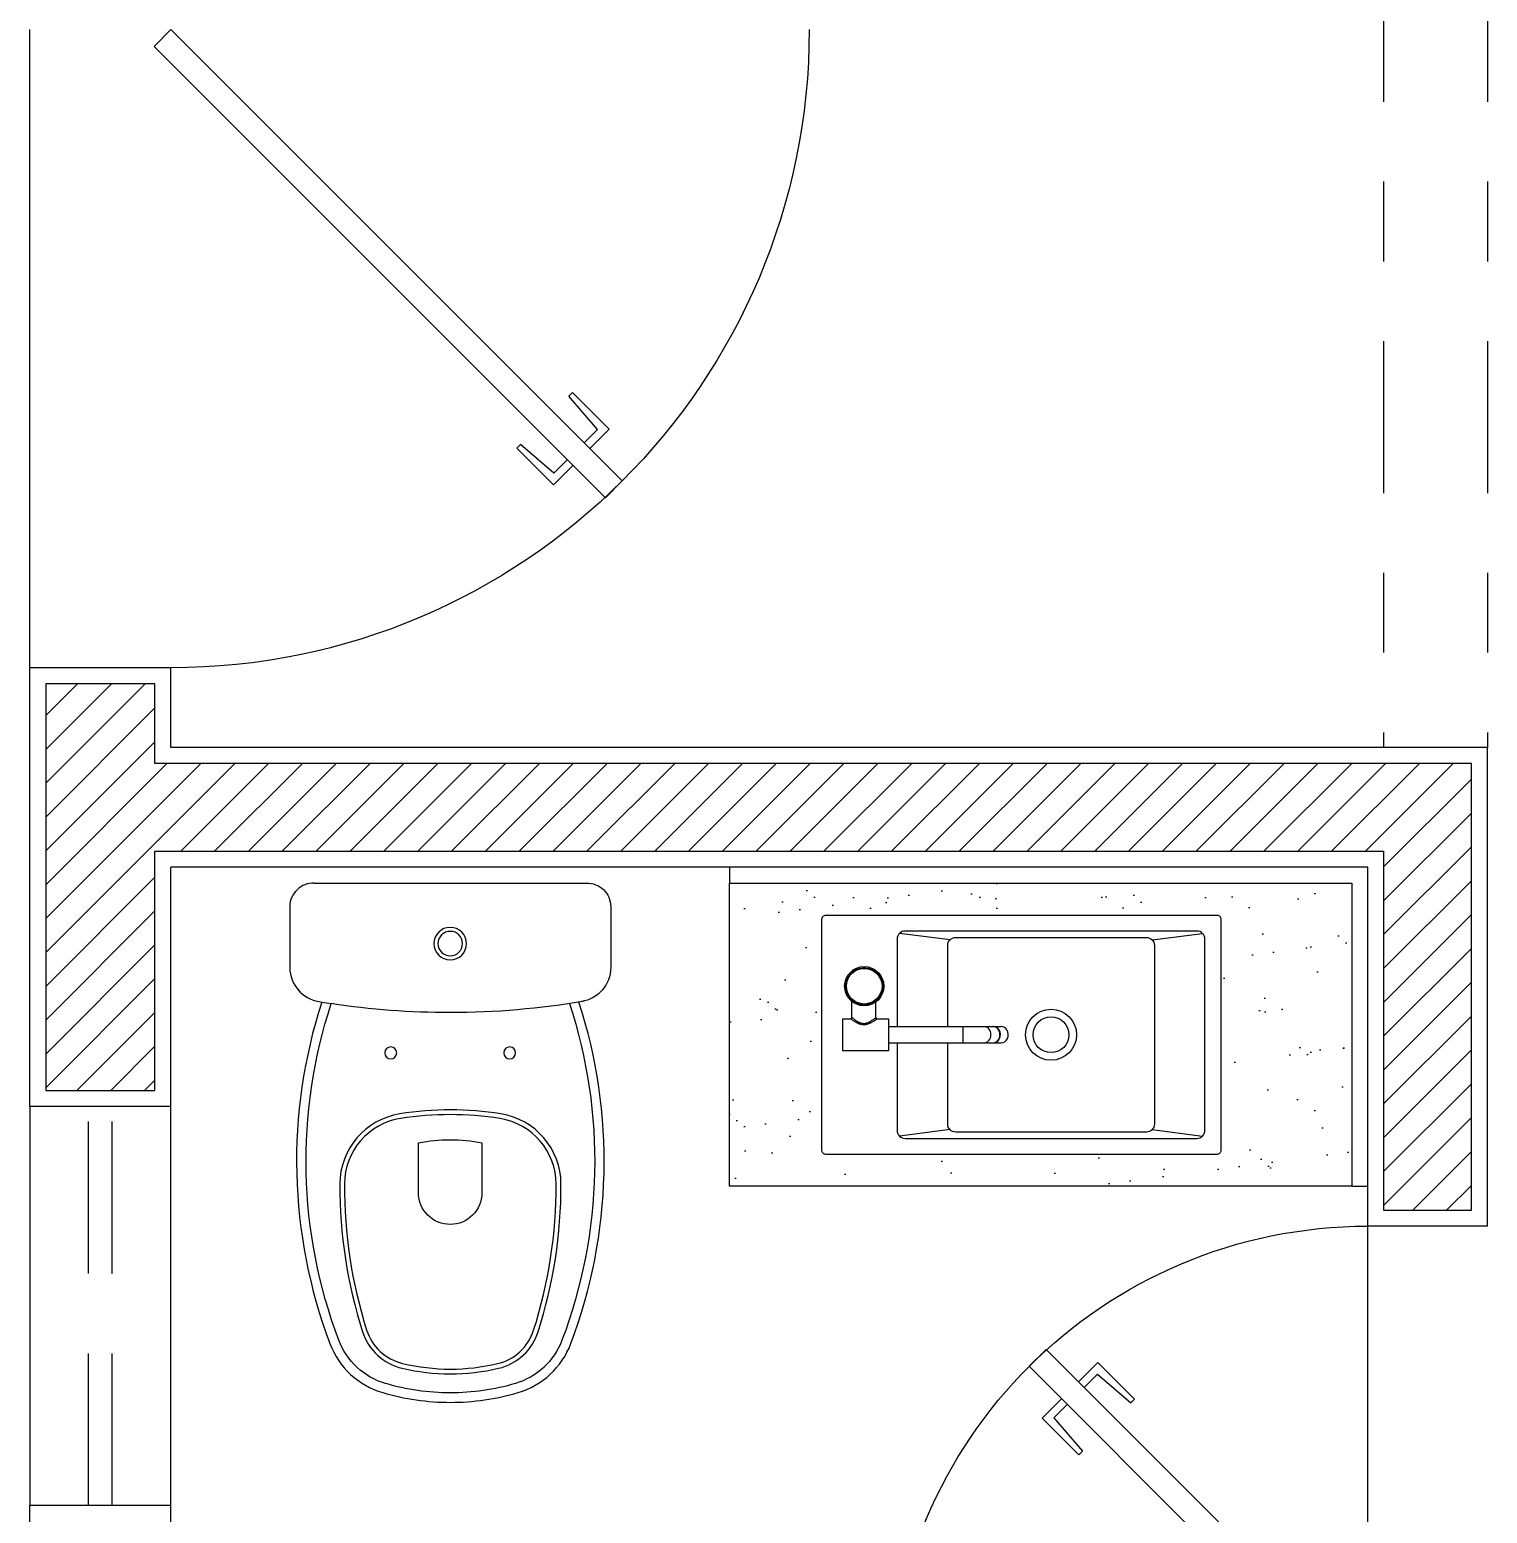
# Model space of a CAD drawing. Header units: millimetres. Extents: x 1999 to 2304, y 1614 to 1800.
# Drawn here: x 2210.975 to 2212.802, y 1630.347 to 1632.207 of the extents above; entities that cross this region are included whole.
import ezdxf

# ---------------------------------------------------------------- set-up
doc = ezdxf.new("R2010")
doc.units = ezdxf.units.MM
doc.header["$LTSCALE"] = 0.03
doc.linetypes.add('DASHDOT', pattern=[25.4, 12.7, -6.35, 0, -6.35])
doc.linetypes.add('HIDDEN', pattern=[9.525, 6.35, -3.175])
for name, color, linetype in [('BANCADAS', 5, 'Continuous'), ('Esquadrias', 3, 'Continuous'), ('LOUÇAS E METAIS', 5, 'Continuous'), ('PL1', 1, 'Continuous'), ('PL250', 250, 'Continuous'), ('PL4', 4, 'Continuous'), ('PL5', 5, 'Continuous'), ('PL6', 6, 'Continuous'), ('Projeção', 250, 'HIDDEN')]:
    doc.layers.add(name, color=color, linetype=linetype)

# ---------------------------------------------------------------- blocks, each defined once
blk = doc.blocks.new('PORTA60E')
at = {"layer": 'Esquadrias'}
for p, q in [((-0.4455, 0.4031), (-0.4243, 0.4243)), ((-0.4243, 0.4243), (0, 0)), ((-0.0212, -0.0212), (-0.4455, 0.4031)), ((-0.3837, 0.3837), (-0.3594, 0.4079)), ((-0.3766, 0.3766), (-0.3598, 0.3934)), ((-0.3598, 0.3934), (-0.318, 0.3573)), ((-0.3594, 0.4079), (-0.3134, 0.3619)), ((-0.4049, 0.3624), (-0.4292, 0.3382)), ((-0.3978, 0.3554), (-0.4146, 0.3386)), ((-0.3134, 0.3619), (-0.318, 0.3573)), ((-0.4292, 0.3382), (-0.3832, 0.2922)), ((-0.4146, 0.3386), (-0.3785, 0.2968)), ((-0.3832, 0.2922), (-0.3785, 0.2968)), ((0, 0), (-0.0212, -0.0212))]:
    blk.add_line(p, q, dxfattribs=at)
at = {"layer": 'Esquadrias', "color": 250}
blk.add_arc((0, 0), 0.6, 90, 180, dxfattribs=at)
blk = doc.blocks.new('TORB')
at = {"layer": 'PL5', "color": 5}
for p, q in [((267.412, 16.3879), (267.4313, 16.3879)), ((267.4113, 16.3578), (267.4306, 16.3578))]:
    blk.add_line(p, q, dxfattribs=at)
blk.add_lwpolyline([(267.4097, 16.3562), (267.4097, 16.3419), (267.3697, 16.3419), (267.3697, 16.3991), (267.4097, 16.3991), (267.4097, 16.3895), (267.409, 16.3884), (267.4083, 16.3874), (267.4077, 16.3865), (267.407, 16.3854), (267.4065, 16.3847), (267.406, 16.3839), (267.4056, 16.383), (267.4053, 16.3826), (267.4051, 16.3821), (267.4048, 16.3816), (267.4046, 16.3812), (267.4044, 16.3807), (267.4042, 16.3802), (267.4039, 16.3797), (267.4037, 16.3791), (267.4035, 16.3786), (267.4033, 16.3781), (267.4032, 16.3775), (267.403, 16.3769), (267.4029, 16.3764), (267.4028, 16.3758), (267.4027, 16.3752), (267.4026, 16.3746), (267.4025, 16.374), (267.4025, 16.3734), (267.4025, 16.3728), (267.4025, 16.3722), (267.4025, 16.3716), (267.4026, 16.371), (267.4027, 16.3704), (267.4028, 16.3698), (267.4029, 16.3692), (267.4031, 16.3686), (267.4032, 16.3681), (267.4034, 16.3675), (267.4036, 16.367), (267.4038, 16.3665), (267.404, 16.3659), (267.4042, 16.3654), (267.4044, 16.3649), (267.4047, 16.3644), (267.4049, 16.364), (267.4051, 16.3635), (267.4054, 16.3631), (267.4059, 16.3622), (267.4064, 16.3614), (267.4068, 16.3606), (267.4073, 16.3598), (267.4079, 16.3589), (267.4083, 16.3583, 0.006646)], format="xyb", close=True, dxfattribs=at)
at = {"layer": 'PL5', "color": 250}
blk.add_lwpolyline([(267.4113, 16.3578, -0.006968), (267.4098, 16.3597), (267.4096, 16.3599), (267.4089, 16.3608), (267.4084, 16.3614), (267.4079, 16.3621), (267.4074, 16.3628), (267.4069, 16.3636), (267.4066, 16.364), (267.4064, 16.3644), (267.4061, 16.3648), (267.4059, 16.3653), (267.4056, 16.3657), (267.4054, 16.3661), (267.4051, 16.3666), (267.4049, 16.3671), (267.4047, 16.3676), (267.4045, 16.368), (267.4043, 16.3685), (267.4041, 16.369), (267.404, 16.3696), (267.4038, 16.3701), (267.4038, 16.3704), (267.4037, 16.3706), (267.4037, 16.3709), (267.4036, 16.3712), (267.4036, 16.3714), (267.4036, 16.3717), (267.4035, 16.372), (267.4035, 16.3722), (267.4035, 16.3725), (267.4035, 16.3728), (267.4035, 16.3731), (267.4035, 16.3733), (267.4035, 16.3736), (267.4035, 16.3739), (267.4036, 16.3742), (267.4036, 16.3744), (267.4036, 16.3747), (267.4037, 16.375), (267.4037, 16.3752), (267.4038, 16.3755), (267.4039, 16.376), (267.4041, 16.3766), (267.4043, 16.3771), (267.4044, 16.3776), (267.4046, 16.3781), (267.4049, 16.3785), (267.4051, 16.379), (267.4053, 16.3795), (267.4055, 16.3799), (267.4058, 16.3804), (267.406, 16.3808), (267.4063, 16.3812), (267.4066, 16.3816), (267.4068, 16.382), (267.4071, 16.3824), (267.4076, 16.3832), (267.4081, 16.3839), (267.4086, 16.3846), (267.4091, 16.3852), (267.4097, 16.386), (267.4105, 16.3869), (267.4113, 16.3879), (267.412, 16.3879)], format="xyb", dxfattribs=at)
at = {"layer": 'PL5'}
for points in [[(267.4097, 16.3895, 0.414213), (267.4113, 16.3879)], [(267.4113, 16.3578, 0.414213), (267.4097, 16.3562)]]:
    blk.add_lwpolyline(points, format="xyb", dxfattribs=at)
at = {"layer": 'PL5', "color": 5}
for points in [[(267.3794, 16.3419), (267.3794, 16.2488)], [(267.4001, 16.3419), (267.4001, 16.2488)], [(267.3794, 16.2488), (267.3794, 16.2113)], [(267.4001, 16.2488), (267.4001, 16.2113)], [(267.3794, 16.2106), (267.3794, 16.2009)], [(267.4, 16.2106), (267.4, 16.2009)]]:
    blk.add_lwpolyline(points, dxfattribs=at)
at = {"layer": 'PL5', "color": 250}
blk.add_lwpolyline([(267.4001, 16.2488), (267.3794, 16.2488)], dxfattribs=at)
at = {"layer": 'PL5', "color": 5}
blk.add_circle((267.4505, 16.3724), 0.0246, dxfattribs=at)
at = {"layer": 'PL5', "color": 250}
for radius in [0.0233, 0.0223]:
    blk.add_circle((267.4505, 16.3724), radius, dxfattribs=at)
for centre, major_axis, start_param, end_param in [((267.3897, 16.2225), (0.0103, 0), 3.141593, 6.283185), ((267.3897, 16.2113), (0.0103, 0), 3.141593, 6.283185), ((267.3897, 16.2106), (-0.0103, 0), 6.283074, 8.471289), ((267.3897, 16.2106), (-0.00971, 0), 0.961662, 2.178992), ((267.3897, 16.2106), (-0.0103, 0), 2.188103, 3.141482)]:
    blk.add_ellipse(centre, major_axis=major_axis, ratio=0.866025, start_param=start_param, end_param=end_param, dxfattribs=at)
at = {"layer": 'PL5'}
for start_param, end_param in [(6.280062, 6.283074), (3.141482, 3.144722)]:
    blk.add_ellipse((267.3897, 16.2106), major_axis=(-0.0103, 0), ratio=0.866025, start_param=start_param, end_param=end_param, dxfattribs=at)
at = {"layer": 'PL5', "color": 5}
for start_param, end_param in [(6.283074, 8.471289), (2.188103, 3.141482)]:
    blk.add_ellipse((267.3897, 16.2009), major_axis=(-0.0103, 0), ratio=0.866025, start_param=start_param, end_param=end_param, dxfattribs=at)
blk = doc.blocks.new('cuba apoio')
at = {"layer": 'LOUÇAS E METAIS'}
blk.add_lwpolyline([(2058.1553, 1014.7076, 0.414214), (2058.1503, 1014.7026), (2058.1503, 1014.2126, 0.414214), (2058.1553, 1014.2076), (2058.4453, 1014.2076, 0.414214), (2058.4503, 1014.2126), (2058.4503, 1014.7026, 0.414214), (2058.4453, 1014.7076)], format="xyb", close=True, dxfattribs=at)
for points in [[(2058.1732, 1014.2305, -0.198917), (2058.1703, 1014.2376), (2058.1703, 1014.6034, -0.414214), (2058.1803, 1014.6134), (2058.2899, 1014.6134)], [(2058.3106, 1014.6134), (2058.4203, 1014.6134, -0.414214), (2058.4303, 1014.6034), (2058.4303, 1014.2376, -0.198917), (2058.4273, 1014.2305)], [(2058.4273, 1014.2305, -0.198907), (2058.4203, 1014.2276), (2058.1803, 1014.2276, -0.198908), (2058.1732, 1014.2305)]]:
    blk.add_lwpolyline(points, format="xyb", dxfattribs=at)
at = {"layer": 'PL5', "color": 250}
for points in [[(2058.1812, 1014.5471), (2058.1732, 1014.6104)], [(2058.4193, 1014.5471), (2058.4273, 1014.6104)], [(2058.1812, 1014.2939), (2058.1732, 1014.2305)], [(2058.4193, 1014.2939), (2058.4273, 1014.2305)]]:
    blk.add_lwpolyline(points, dxfattribs=at)
blk.add_lwpolyline([(2058.2899, 1014.55), (2058.1883, 1014.55, 0.414214), (2058.1783, 1014.54), (2058.1783, 1014.301, 0.414214), (2058.1883, 1014.291), (2058.4123, 1014.291, 0.414214), (2058.4223, 1014.301), (2058.4223, 1014.4205), (2058.4223, 1014.54, 0.414214), (2058.4123, 1014.55), (2058.3106, 1014.55)], format="xyb", dxfattribs=at)
blk.add_lwpolyline([(2058.3003, 1014.4525, 1), (2058.3003, 1014.3885, 1)], format="xyb", close=True, dxfattribs=at)
at = {"layer": 'PL5', "color": 6}
blk.add_lwpolyline([(2058.3003, 1014.443, 1), (2058.3003, 1014.398, 1)], format="xyb", close=True, dxfattribs=at)
at = {"layer": 'PL5', "color": 8, "xscale": -1}
blk.add_blockref('TORB', (2325.69, 998.2822), dxfattribs=at)
blk = doc.blocks.new('CP828_p')
at = {"layer": 'PL250'}
blk.add_lwpolyline([(0.1495, -0.1509, -0.171417), (0.1401, -0.5731, -0.234797), (0.0817, -0.6273, -0.071727), (0.0003, -0.639, -0.071727), (-0.0812, -0.6273, -0.234797), (-0.1395, -0.5731, -0.171398), (-0.149, -0.151)], format="xyb", dxfattribs=at)
for points in [[(-0.0745, -0.2053, 1), (-0.0745, -0.2202, 1)], [(0.0746, -0.2053, 1), (0.0746, -0.2202, 1)], [(-0.0629, -0.2892, 0.368101), (-0.1384, -0.3773, 0.078177), (-0.1098, -0.5623, 0.263585), (-0.0601, -0.6082, 0.057686), (0.0003, -0.6151, 0.057686), (0.0607, -0.6082, 0.263585), (0.1103, -0.5623, 0.078177), (0.1389, -0.3773, 0.368101), (0.0635, -0.2892, 0.039348), (0.0003, -0.2842, 0.039347)], [(-0.0397, -0.3256, -0.050382), (0.0001, -0.3216, -0.050382), (0.0398, -0.3256), (0.0398, -0.3882, -0.414214), (0.0001, -0.4279, -0.414214), (-0.0397, -0.3882)]]:
    blk.add_lwpolyline(points, format="xyb", close=True, dxfattribs=at)
at = {"layer": 'PL5'}
for points in [[(-0.1706, 0, 0.4201), (-0.201, -0.0291), (-0.201, -0.1059, 0.366337), (-0.1643, -0.1485, 0.000875), (-0.1609, -0.1491)], [(0.1708, 0, -0.4201), (0.2013, -0.0291), (0.2013, -0.1059, -0.366337), (0.1646, -0.1485)], [(0.1682, -0.1479, -0.042746), (0.0001, -0.1623, -0.037874), (-0.149, -0.151)], [(-0.1609, -0.1491, 0.003054), (-0.149, -0.151)]]:
    blk.add_lwpolyline(points, format="xyb", dxfattribs=at)
at = {"layer": 'PL5', "ltscale": 0.001155}
blk.add_lwpolyline([(-0.1708, 0), (0.1708, 0)], dxfattribs=at)
at = {"layer": 'PL5'}
blk.add_lwpolyline([(0.0001, -0.0604, 1), (0.0001, -0.0912, 1)], format="xyb", close=True, dxfattribs=at)
at = {"layer": 'PL6'}
blk.add_lwpolyline([(0.0001, -0.0554, 1), (0.0001, -0.0962, 1)], format="xyb", close=True, dxfattribs=at)
for points in [[(-0.1609, -0.1491, 0.170633), (-0.1507, -0.5773, 0.234797), (-0.0845, -0.6387, 0.071727), (0.0003, -0.6509, 0.071727), (0.0851, -0.6387, 0.234797), (0.1512, -0.5773, 0.170653), (0.1614, -0.149)], [(-0.0619, -0.2949, 0.368101), (-0.1325, -0.377, 0.078177), (-0.1047, -0.5602, 0.262829), (-0.0596, -0.6021, 0.058535), (0.0003, -0.6092, 0.057686), (0.0593, -0.6023, 0.263585), (0.1046, -0.5605, 0.078177), (0.1329, -0.3773, 0.368101), (0.0625, -0.2951, 0.039348), (0.0003, -0.2902, 0.039347), (-0.062, -0.2951)]]:
    blk.add_lwpolyline(points, format="xyb", dxfattribs=at)
blk = doc.blocks.new('PORTA80D')
at = {"layer": 'Esquadrias'}
for p, q in [((-0.5869, 0.5445), (-0.5657, 0.5657)), ((-0.5657, 0.5657), (0, 0)), ((-0.0212, -0.0212), (-0.5869, 0.5445)), ((-0.5251, 0.5251), (-0.5008, 0.5494)), ((-0.5008, 0.5494), (-0.4548, 0.5034)), ((-0.518, 0.518), (-0.5012, 0.5348)), ((-0.5012, 0.5348), (-0.4594, 0.4987)), ((-0.5463, 0.5039), (-0.5706, 0.4796)), ((-0.4548, 0.5034), (-0.4594, 0.4987)), ((-0.5392, 0.4968), (-0.556, 0.48)), ((-0.5706, 0.4796), (-0.5246, 0.4336)), ((-0.556, 0.48), (-0.5199, 0.4382)), ((-0.5246, 0.4336), (-0.5199, 0.4382)), ((0, 0), (-0.0212, -0.0212))]:
    blk.add_line(p, q, dxfattribs=at)
at = {"layer": 'Esquadrias', "color": 250}
blk.add_arc((0, 0), 0.8, 90, 180, dxfattribs=at)

msp = doc.modelspace()

# ---------------------------------------------------------------- hatches: boundary and pattern name
at = {"layer": 'BANCADAS'}
h = msp.add_hatch(dxfattribs=at)
h.set_pattern_fill('AR-SAND', color=251, scale=0.002)
h.set_pattern_definition([(37.5, (-1158.82653, -111.90809), (-0.0032000626, 0.0978826475), [0, -0.077216, 0, -0.08636, 0, -0.08255]), (7.5, (-1158.82653, -111.90809), (0.0899046566, 0.14336502), [0, -0.041656, 0, -0.069596, 0, -0.02667]), (327.5, (-1158.88902, -111.90809), (0.158198474, 0.000287437), [0, -0.0254, 0, -0.09144, 0, -0.11938]), (317.5, (-1158.88902, -111.90809), (0.1527112905, 0.0445858647), [0, -0.0127, 0, -0.059944, 0, -0.06858])])
h.paths.add_polyline_path([(2212.6323, 1631.1369), (2211.8523, 1631.1369), (2211.8523, 1630.7569), (2212.6323, 1630.7569)])
edge = h.paths.add_edge_path(flags=16)
edge.add_arc((2211.9733, 1631.0919), 0.005, 90, 180, ccw=False)
edge.add_line((2211.9733, 1631.0969), (2212.4633, 1631.0969))
edge.add_arc((2212.4633, 1631.0919), 0.005, 0, 90, ccw=False)
edge.add_line((2212.4683, 1631.0919), (2212.4683, 1630.8019))
edge.add_arc((2212.4633, 1630.8019), 0.005, -90, 0, ccw=False)
edge.add_line((2212.4633, 1630.7969), (2211.9733, 1630.7969))
edge.add_arc((2211.9733, 1630.8019), 0.005, 180, 270, ccw=False)
edge.add_line((2211.9683, 1630.8019), (2211.9683, 1631.0919))
edge = h.paths.add_edge_path(flags=0)
edge.add_arc((2212.4153, 1631.0076), 0.0223, 0, 360)
edge = h.paths.add_edge_path(flags=0)
edge.add_line((2212.4293, 1630.9647), (2212.4265, 1630.963))
edge.add_line((2212.4265, 1630.963), (2212.4239, 1630.9617))
edge.add_line((2212.4239, 1630.9617), (2212.4214, 1630.9606))
edge.add_line((2212.4214, 1630.9606), (2212.4186, 1630.9598))
edge.add_line((2212.4186, 1630.9598), (2212.4156, 1630.9596))
edge.add_line((2212.4156, 1630.9596), (2212.4127, 1630.9599))
edge.add_line((2212.4127, 1630.9599), (2212.4099, 1630.9607))
edge.add_line((2212.4099, 1630.9607), (2212.4071, 1630.9619))
edge.add_line((2212.4071, 1630.9619), (2212.4043, 1630.9634))
edge.add_line((2212.4043, 1630.9634), (2212.4027, 1630.9644))
edge.add_line((2212.4027, 1630.9644), (2212.4016, 1630.9651))
edge.add_arc((2212.4534, 1631.0429), 0.0934, 234.449, 236.3437, ccw=False)
edge.add_line((2212.3991, 1630.9669), (2212.3847, 1630.9669))
edge.add_line((2212.3847, 1630.9669), (2212.3847, 1630.9269))
edge.add_line((2212.3847, 1630.9269), (2212.4419, 1630.9269))
edge.add_line((2212.4419, 1630.9269), (2212.4419, 1630.9669))
edge.add_line((2212.4419, 1630.9669), (2212.4324, 1630.9669))
edge.add_line((2212.4324, 1630.9669), (2212.4293, 1630.9647))
edge = h.paths.add_edge_path(flags=0)
edge.add_arc((2211.9983, 1631.0669), 0.01, 135.001, 180, ccw=False)
edge.add_arc((2211.9983, 1631.0669), 0.01, 90, 135.001, ccw=False)
edge.add_line((2211.9983, 1631.0769), (2212.364, 1631.0769))
edge.add_arc((2212.364, 1631.0669), 0.01, 0, 90, ccw=False)
edge.add_line((2212.374, 1631.0669), (2212.374, 1630.9572))
edge.add_line((2212.374, 1630.9572), (2212.2917, 1630.9572))
edge.add_line((2212.2917, 1630.9572), (2212.2917, 1630.9366))
edge.add_line((2212.2917, 1630.9366), (2212.374, 1630.9366))
edge.add_line((2212.374, 1630.9366), (2212.374, 1630.8269))
edge.add_arc((2212.364, 1630.8269), 0.01, -90, 0, ccw=False)
edge.add_line((2212.364, 1630.8169), (2211.9983, 1630.8169))
edge.add_arc((2211.9983, 1630.8269), 0.01, 224.999, 270, ccw=False)
edge.add_arc((2211.9983, 1630.8269), 0.01, 180, 224.999, ccw=False)
edge.add_line((2211.9883, 1630.8269), (2211.9883, 1631.0669))
edge = h.paths.add_edge_path(flags=0)
edge.add_arc((2212.1811, 1630.9469), 0.032, 0, 360)
edge = h.paths.add_edge_path(flags=0)
edge.add_arc((2212.1811, 1630.9469), 0.0225, 0, 360)
edge = h.paths.add_edge_path(flags=0)
edge.add_ellipse((2212.2437, 1630.9469), major_axis=(0, 0.0103), ratio=0.866025, start_angle=54.6309, end_angle=180.0064, ccw=False)
edge.add_ellipse((2212.2437, 1630.9469), major_axis=(0, 0.0103), ratio=0.866025, start_angle=0.0064, end_angle=54.6309, ccw=False)
edge.add_line((2212.2437, 1630.9572), (2212.2535, 1630.9572))
edge.add_line((2212.2535, 1630.9572), (2212.254, 1630.9572))
edge.add_ellipse((2212.2541, 1630.9469), major_axis=(0, 0.0103), ratio=0.866025, start_angle=0, end_angle=57.5488, ccw=False)
edge.add_line((2212.2541, 1630.9572), (2212.2654, 1630.9572))
edge.add_ellipse((2212.2654, 1630.9469), major_axis=(0, 0.0103), ratio=0.866025, start_angle=0, end_angle=180)
edge.add_line((2212.2654, 1630.9366), (2212.2536, 1630.9366))
edge.add_ellipse((2212.2535, 1630.9469), major_axis=(0, 0.0103), ratio=0.866025, start_angle=54.6309, end_angle=180)
edge.add_line((2212.2535, 1630.9366), (2212.2437, 1630.9366))
edge = h.paths.add_edge_path(flags=0)
edge.add_arc((2212.4153, 1631.0076), 0.0246, 0, 180, ccw=False)
edge.add_arc((2212.4153, 1631.0076), 0.0246, -50.8644, 0, ccw=False)
edge.add_line((2212.4308, 1630.9885), (2212.4308, 1630.9692))
edge.add_line((2212.4308, 1630.9692), (2212.4308, 1630.9685))
edge.add_line((2212.4308, 1630.9685), (2212.4278, 1630.966))
edge.add_line((2212.4278, 1630.966), (2212.4251, 1630.9641))
edge.add_line((2212.4251, 1630.9641), (2212.4225, 1630.9625))
edge.add_line((2212.4225, 1630.9625), (2212.4196, 1630.9612))
edge.add_line((2212.4196, 1630.9612), (2212.4167, 1630.9606))
edge.add_line((2212.4167, 1630.9606), (2212.4137, 1630.9607))
edge.add_line((2212.4137, 1630.9607), (2212.4108, 1630.9616))
edge.add_line((2212.4108, 1630.9616), (2212.408, 1630.9631))
edge.add_line((2212.408, 1630.9631), (2212.4054, 1630.9648))
edge.add_line((2212.4054, 1630.9648), (2212.4034, 1630.9663))
edge.add_arc((2212.4565, 1631.0339), 0.086, 229.5053, 231.8549, ccw=False)
edge.add_line((2212.4007, 1630.9685), (2212.4007, 1630.9878))
edge.add_arc((2212.4153, 1631.0076), 0.0246, 180, 233.7209, ccw=False)
at = {"layer": 'PL1'}
h = msp.add_hatch(dxfattribs=at)
h.set_pattern_fill('_USER', color=251, scale=0.03, angle=45, pattern_type=0)
h.set_pattern_definition([(45, (174.669163, -0.952507), (-0.02121320344, 0.02121320344), [])])
h.paths.add_polyline_path([(2212.7823, 1631.2869), (2211.1323, 1631.2869), (2211.1323, 1631.3869), (2210.9953, 1631.3869), (2210.9953, 1630.8769), (2211.1323, 1630.8769), (2211.1323, 1631.1769), (2212.6723, 1631.1769), (2212.6723, 1630.7269), (2212.7823, 1630.7269)])

# ---------------------------------------------------------------- linework, layer by layer
at = {"layer": 'BANCADAS', "color": 6, "linetype": 'Continuous'}
for p, q in [((2211.8523, 1630.7569), (2211.8523, 1631.1369)), ((2212.6323, 1630.7569), (2211.8523, 1630.7569))]:
    msp.add_line(p, q, dxfattribs=at)
at = {"layer": 'BANCADAS'}
msp.add_lwpolyline([(2211.8523, 1631.1569), (2211.8523, 1631.1369), (2212.6323, 1631.1369), (2212.6323, 1630.7569), (2212.6523, 1630.7569)], dxfattribs=at)
at = {"layer": 'Esquadrias', "linetype": 'HIDDEN'}
for p, q in [((2211.0488, 1630.3569), (2211.0488, 1630.8569)), ((2211.0788, 1630.3569), (2211.0788, 1630.8569))]:
    msp.add_line(p, q, dxfattribs=at)
at = {"layer": 'PL1'}
for p, q in [((2210.9753, 1630.8569), (2210.9753, 1631.4069)), ((2211.1523, 1631.4069), (2210.9753, 1631.4069)), ((2211.1523, 1631.3069), (2211.1523, 1631.4069)), ((2212.8023, 1631.3069), (2211.1523, 1631.3069)), ((2212.8023, 1630.7069), (2212.8023, 1631.3069)), ((2212.6523, 1631.1569), (2211.1523, 1631.1569)), ((2211.1523, 1630.8569), (2211.1523, 1631.1569)), ((2212.6523, 1630.7069), (2212.6523, 1631.1569)), ((2211.1523, 1630.8569), (2210.9753, 1630.8569)), ((2212.8023, 1630.7069), (2212.6523, 1630.7069)), ((2210.9753, 1628.9569), (2210.9753, 1630.3569)), ((2211.1523, 1630.3569), (2210.9753, 1630.3569)), ((2211.1523, 1630.0569), (2211.1523, 1630.3569))]:
    msp.add_line(p, q, dxfattribs=at)
at = {"layer": 'PL1', "color": 6}
msp.add_lwpolyline([(2212.7823, 1631.2869), (2211.1323, 1631.2869), (2211.1323, 1631.3869), (2210.9953, 1631.3869), (2210.9953, 1630.8769), (2211.1323, 1630.8769), (2211.1323, 1631.1769), (2212.6723, 1631.1769), (2212.6723, 1630.7269), (2212.7823, 1630.7269)], close=True, dxfattribs=at)
at = {"layer": 'PL250'}
for p, q in [((2210.9753, 1631.4069), (2210.9753, 1632.2069)), ((2212.6523, 1630.1069), (2212.6523, 1630.7069))]:
    msp.add_line(p, q, dxfattribs=at)
at = {"layer": 'PL4'}
for p, q in [((2210.9753, 1630.8569), (2210.9753, 1630.3569)), ((2211.1523, 1630.3569), (2211.1523, 1630.8569))]:
    msp.add_line(p, q, dxfattribs=at)
at = {"layer": 'Projeção', "linetype": 'DASHDOT', "ltscale": 0.5}
for p, q in [((2212.6723, 1632.3069), (2212.6723, 1631.3069)), ((2212.8023, 1632.3069), (2212.8023, 1631.3069))]:
    msp.add_line(p, q, dxfattribs=at)

# ---------------------------------------------------------------- block references
at = {"xscale": -1, "rotation": 270}
msp.add_blockref('PORTA80D', (2211.1523, 1632.2069), dxfattribs=at)
at = {"layer": 'Esquadrias', "xscale": -1, "rotation": 90.0000000004008}
msp.add_blockref('PORTA60E', (2212.6523, 1630.1069), dxfattribs=at)
at = {"layer": 'LOUÇAS E METAIS'}
msp.add_blockref('CP828_p', (2211.5023, 1631.1369), dxfattribs=at)
at = {"layer": 'LOUÇAS E METAIS', "xscale": -1, "rotation": 90}
msp.add_blockref('cuba apoio', (3226.6759, 3689.2472), dxfattribs=at)

doc.saveas('drawing.dxf')
